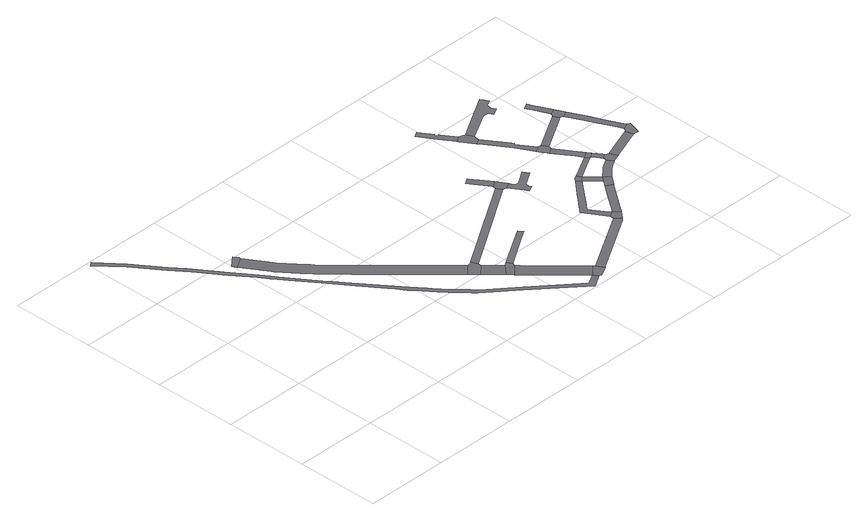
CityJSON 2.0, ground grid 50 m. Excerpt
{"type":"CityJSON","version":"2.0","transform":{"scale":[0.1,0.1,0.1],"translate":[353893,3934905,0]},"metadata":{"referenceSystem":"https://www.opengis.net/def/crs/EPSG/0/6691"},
"CityObjects":{
"road1":{"type":"Road","geometry":[{"type":"MultiSurface","lod":"1","boundaries":[[[0,1,2,3,4,5]]]}]},
"road2":{"type":"Road","attributes":{"RoadStructureAttribute.sectionType":"1"},"geometry":[{"type":"MultiSurface","lod":"1","boundaries":[[[6,7,8,9,10,11,12,13,14,15,16,17,18,19,20,21,22,23,24,25,26,27,28,29,30,31,32,33,34,35,36,37,38,39,40,41,42,43,44,45,46,47,48,49,50,51]]]}]},
"road3":{"type":"Road","attributes":{"RoadStructureAttribute.sectionType":"1"},"geometry":[{"type":"MultiSurface","lod":"1","boundaries":[[[52,53,54,55,56,57,58,59,60,61,62,3,2,63,64,65,66,67,68,69,70,71,72,73,74,75,76]]]}]},
"road4":{"type":"Road","geometry":[{"type":"MultiSurface","lod":"1","boundaries":[[[77,78,79,80,81,82,52,76]]]}]},
"road5":{"type":"Road","attributes":{"RoadStructureAttribute.sectionType":"1"},"geometry":[{"type":"MultiSurface","lod":"1","boundaries":[[[78,83,84,79]]]}]},
"road6":{"type":"Road","geometry":[{"type":"MultiSurface","lod":"1","boundaries":[[[84,83,85,86,87,88]]]}]},
"road7":{"type":"Road","attributes":{"RoadStructureAttribute.sectionType":"1"},"geometry":[{"type":"MultiSurface","lod":"1","boundaries":[[[89,90,86,85,91,28]]]}]},
"road8":{"type":"Road","attributes":{"RoadStructureAttribute.sectionType":"1"},"geometry":[{"type":"MultiSurface","lod":"1","boundaries":[[[87,92,93,94,95,88]]]}]},
"road9":{"type":"Road","geometry":[{"type":"MultiSurface","lod":"1","boundaries":[[[96,89,28,27,97,98,99,100,101]]]}]},
"road10":{"type":"Road","attributes":{"RoadStructureAttribute.sectionType":"1"},"geometry":[{"type":"MultiSurface","lod":"1","boundaries":[[[102,103,104,105,81,80,106,107,108,109,110,111]]]}]},
"road11":{"type":"Road","attributes":{"RoadStructureAttribute.sectionType":"1"},"geometry":[{"type":"MultiSurface","lod":"1","boundaries":[[[112,113,114,115,96,101,116,117,118]]]}]},
"road12":{"type":"Road","attributes":{"RoadStructureAttribute.sectionType":"1"},"geometry":[{"type":"MultiSurface","lod":"1","boundaries":[[[119,120,121,122,123,124]]]}]},
"road13":{"type":"Road","geometry":[{"type":"MultiSurface","lod":"1","boundaries":[[[125,126,127,124,123,128,102,111]]]}]},
"road14":{"type":"Road","geometry":[{"type":"MultiSurface","lod":"1","boundaries":[[[129,130,131,132,133,112,118]]]}]},
"road15":{"type":"Road","attributes":{"RoadStructureAttribute.sectionType":"1"},"geometry":[{"type":"MultiSurface","lod":"1","boundaries":[[[134,135,136,137,138,139,140,141,142,143,144,145,126,125]]]}]},
"road16":{"type":"Road","attributes":{"RoadStructureAttribute.sectionType":"1"},"geometry":[{"type":"MultiSurface","lod":"1","boundaries":[[[146,147,148,149,150,151,132,131,152,153,154,155,156,146,157,158,159,160,161]]]}]},
"road17":{"type":"Road","attributes":{"RoadStructureAttribute.sectionType":"1"},"geometry":[{"type":"MultiSurface","lod":"1","boundaries":[[[162,163,164,165,130,129,166,167,168,169,170]]]}]},
"road18":{"type":"Road","attributes":{"RoadStructureAttribute.sectionType":"1"},"geometry":[{"type":"MultiSurface","lod":"1","boundaries":[[[171,172,173,174,175,176,177,178,179,180]]]}]},
"road19":{"type":"Road","geometry":[{"type":"MultiSurface","lod":"1","boundaries":[[[146,161,181,182,147]]]}]},
"road20":{"type":"Road","geometry":[{"type":"MultiSurface","lod":"1","boundaries":[[[183,184,173,172,185,186,187,188,189]]]}]},
"road21":{"type":"Road","geometry":[{"type":"MultiSurface","lod":"1","boundaries":[[[190,191,192,159,158,193,162,194]]]}]},
"road22":{"type":"Road","attributes":{"RoadStructureAttribute.sectionType":"1"},"geometry":[{"type":"MultiSurface","lod":"1","boundaries":[[[195,196,197,187,186,198,199,200,201]]]}]},
"road23":{"type":"Road","attributes":{"RoadStructureAttribute.sectionType":"1"},"geometry":[{"type":"MultiSurface","lod":"1","boundaries":[[[202,203,204,205,181,161]]]}]},
"road24":{"type":"Road","geometry":[{"type":"MultiSurface","lod":"1","boundaries":[[[200,206,207,208,209,210,211,201]]]}]},
"road25":{"type":"Road","attributes":{"RoadStructureAttribute.sectionType":"1"},"geometry":[{"type":"MultiSurface","lod":"1","boundaries":[[[212,213,214,215,216,217,159,192]]]}]},
"road26":{"type":"Road","attributes":{"RoadStructureAttribute.sectionType":"1"},"geometry":[{"type":"MultiSurface","lod":"1","boundaries":[[[218,219,220,221,209,208,222,204]]]}]},
"road27":{"type":"Road","geometry":[{"type":"MultiSurface","lod":"1","boundaries":[[[223,224,225,218,204,203]]]}]},
"road28":{"type":"Road","attributes":{"RoadStructureAttribute.sectionType":"1"},"geometry":[{"type":"MultiSurface","lod":"1","boundaries":[[[226,227,228,224,223,229,230,231,232]]]}]},
"road29":{"type":"Road","attributes":{"RoadStructureAttribute.sectionType":"1"},"geometry":[{"type":"MultiSurface","lod":"1","boundaries":[[[233,234,235,236,237,238,239,240,241,242,183,189]]]}]},
"road30":{"type":"Road","geometry":[{"type":"MultiSurface","lod":"1","boundaries":[[[243,244,226,232,215,214,245,246]]]}]},
"road31":{"type":"Road","attributes":{"RoadStructureAttribute.sectionType":"1"},"geometry":[{"type":"MultiSurface","lod":"1","boundaries":[[[247,211,210,248,249]]]}]},
"road32":{"type":"Road","attributes":{"RoadStructureAttribute.sectionType":"1"},"geometry":[{"type":"MultiSurface","lod":"1","boundaries":[[[250,251,252,253,254,255,256,243,246]]]}]},
"road33":{"type":"Road","attributes":{"RoadStructureAttribute.sectionType":"1"},"geometry":[{"type":"MultiSurface","lod":"1","boundaries":[[[257,258,259,260,261,262,263,264,265]]]}]},
"road34":{"type":"Road","geometry":[{"type":"MultiSurface","lod":"1","boundaries":[[[265,264,266,247,249,267,268]]]}]},
"road35":{"type":"Road","attributes":{"RoadStructureAttribute.sectionType":"1"},"geometry":[{"type":"MultiSurface","lod":"1","boundaries":[[[267,269,270,271,272,273,274,275,276,268]]]}]},
"road36":{"type":"Road","geometry":[{"type":"MultiSurface","lod":"1","boundaries":[[[277,273,272,278,254,253,279,280,281]]]}]}
},
"vertices":[
[499,1456,0],[508,1442,0],[514,1431,0],[583,1474,0],[584,1484,0],[562,1510,0],
[130,1836,0],[251,1667,0],[324,1568,0],[434,1412,0],[521,1294,0],[559,1240,0],[581,1210,0],[615,1163,0],[713,1026,0],[817,883,0],[913,750,0],[936,718,0],[969,669,0],[1016,612,0],[1065,550,0],[1074,538,0],[1100,506,0],[1180,418,0],[1202,394,0],[1378,246,0],[1660,8,0],[1735,55,0],[1716,85,0],[1653,49,0],[1397,266,0],[1223,412,0],[1194,444,0],[1170,469,0],[1122,521,0],[1096,554,0],[1090,562,0],[1084,568,0],[1051,611,0],[991,687,0],[819,918,0],[759,998,0],[730,1038,0],[601,1223,0],[578,1255,0],[455,1427,0],[345,1585,0],[329,1607,0],[271,1683,0],[148,1854,0],[31,1994,0],[8,1976,0],
[1337,600,0],[1329,608,0],[1236,705,0],[1163,781,0],[1151,793,0],[949,1004,0],[804,1163,0],[791,1180,0],[778,1196,0],[681,1316,0],[672,1331,0],[529,1407,0],[609,1280,0],[615,1269,0],[700,1164,0],[743,1112,0],[875,967,0],[892,949,0],[1091,740,0],[1154,675,0],[1173,654,0],[1186,641,0],[1217,609,0],[1240,585,0],[1279,544,0],
[1290,533,0],[1326,496,0],[1384,551,0],[1386,570,0],[1369,608,0],[1356,599,0],
[1414,403,0],[1468,463,0],
[1444,371,0],[1502,426,0],[1510,447,0],[1492,477,0],
[1773,139,0],[1521,406,0],[1465,349,0],
[1700,567,0],[1750,598,0],[1732,626,0],[1640,569,0],
[1784,128,0],[1741,58,0],[1742,58,0],[1751,50,0],[1808,82,0],[1807,84,0],
[1921,965,0],[1832,907,0],[1647,787,0],[1524,708,0],[1400,579,0],[1443,607,0],[1544,672,0],[1668,754,0],[1862,879,0],[1942,931,0],
[2147,351,0],[2146,351,0],[2137,343,0],[2027,276,0],[2114,272,0],[2165,304,0],[2181,321,0],
[1915,1076,0],[1882,1126,0],[1848,1104,0],[1859,1087,0],[1924,985,0],[1960,1009,0],
[1962,926,0],[1999,946,0],[1971,992,0],[1921,968,0],
[2217,362,0],[2182,393,0],[2181,395,0],[2149,374,0],[2147,352,0],
[2011,848,0],[2026,825,0],[2063,842,0],[2053,859,0],[2057,879,0],[2075,891,0],[2139,931,0],[2118,966,0],[2036,913,0],[2029,913,0],[2016,915,0],[2012,922,0],
[2273,692,0],[2246,715,0],[2155,612,0],[2144,598,0],[2102,551,0],[2067,510,0],[2171,410,0],[2110,501,0],[2152,549,0],[2183,586,0],[2193,598,0],[2319,642,0],[2347,613,0],[2370,642,0],[2345,669,0],[2298,717,0],
[2321,578,0],[2292,539,0],[2254,488,0],[2214,433,0],[2218,363,0],[2219,363,0],[2243,396,0],[2243,397,0],[2363,557,0],
[2029,1471,0],[2081,1389,0],[2114,1410,0],[2062,1491,0],[2058,1498,0],[2048,1491,0],[2037,1507,0],[2049,1513,0],[1997,1593,0],[1965,1572,0],
[2283,744,0],[2264,733,0],
[2153,1400,0],[2139,1404,0],[2087,1380,0],[2136,1303,0],[2170,1324,0],[2168,1326,0],[2175,1355,0],
[2384,581,0],[2395,595,0],[2406,609,0],[2335,596,0],[2363,556,0],
[2266,1163,0],[2271,1166,0],[2263,1179,0],[2143,1293,0],[2242,1138,0],[2297,1041,0],[2332,1061,0],
[2354,750,0],[2445,803,0],[2431,827,0],[2323,766,0],
[2313,1013,0],[2322,998,0],[2332,979,0],[2368,1003,0],[2374,1024,0],[2352,1057,0],
[2451,655,0],[2471,669,0],[2512,693,0],[2488,733,0],[2433,699,0],[2421,689,0],
[2467,851,0],[2455,869,0],[2442,890,0],[2379,987,0],[2406,867,0],
[2453,808,0],[2483,827,0],[2478,834,0],
[2517,775,0],[2513,780,0],[2513,781,0],[2456,804,0],[2458,801,0],[2482,766,0],[2491,753,0],
[2336,1449,0],[2368,1444,0],[2382,1418,0],[2426,1443,0],[2410,1469,0],[2417,1496,0],[2452,1518,0],[2437,1542,0],[2426,1561,0],[2233,1447,0],
[2542,761,0],[2523,765,0],[2521,699,0],[2561,715,0],
[2575,1192,0],[2581,1148,0],[2595,1157,0],
[2576,721,0],[2637,744,0],[2705,771,0],[2752,787,0],[2737,837,0],[2687,818,0],[2618,791,0],
[2593,1294,0],[2570,1344,0],[2567,1351,0],[2562,1362,0],[2526,1343,0],[2538,1318,0],[2540,1314,0],[2586,1214,0],[2623,1231,0],
[2581,1195,0],[2615,1152,0],[2652,1169,0],
[2668,1037,0],[2690,991,0],[2738,887,0],[2751,859,0],[2789,873,0],[2774,904,0],[2729,1003,0],[2705,1054,0],
[2804,866,0],[2744,840,0],[2771,788,0],[2784,786,0],[2807,864,0]
]}
